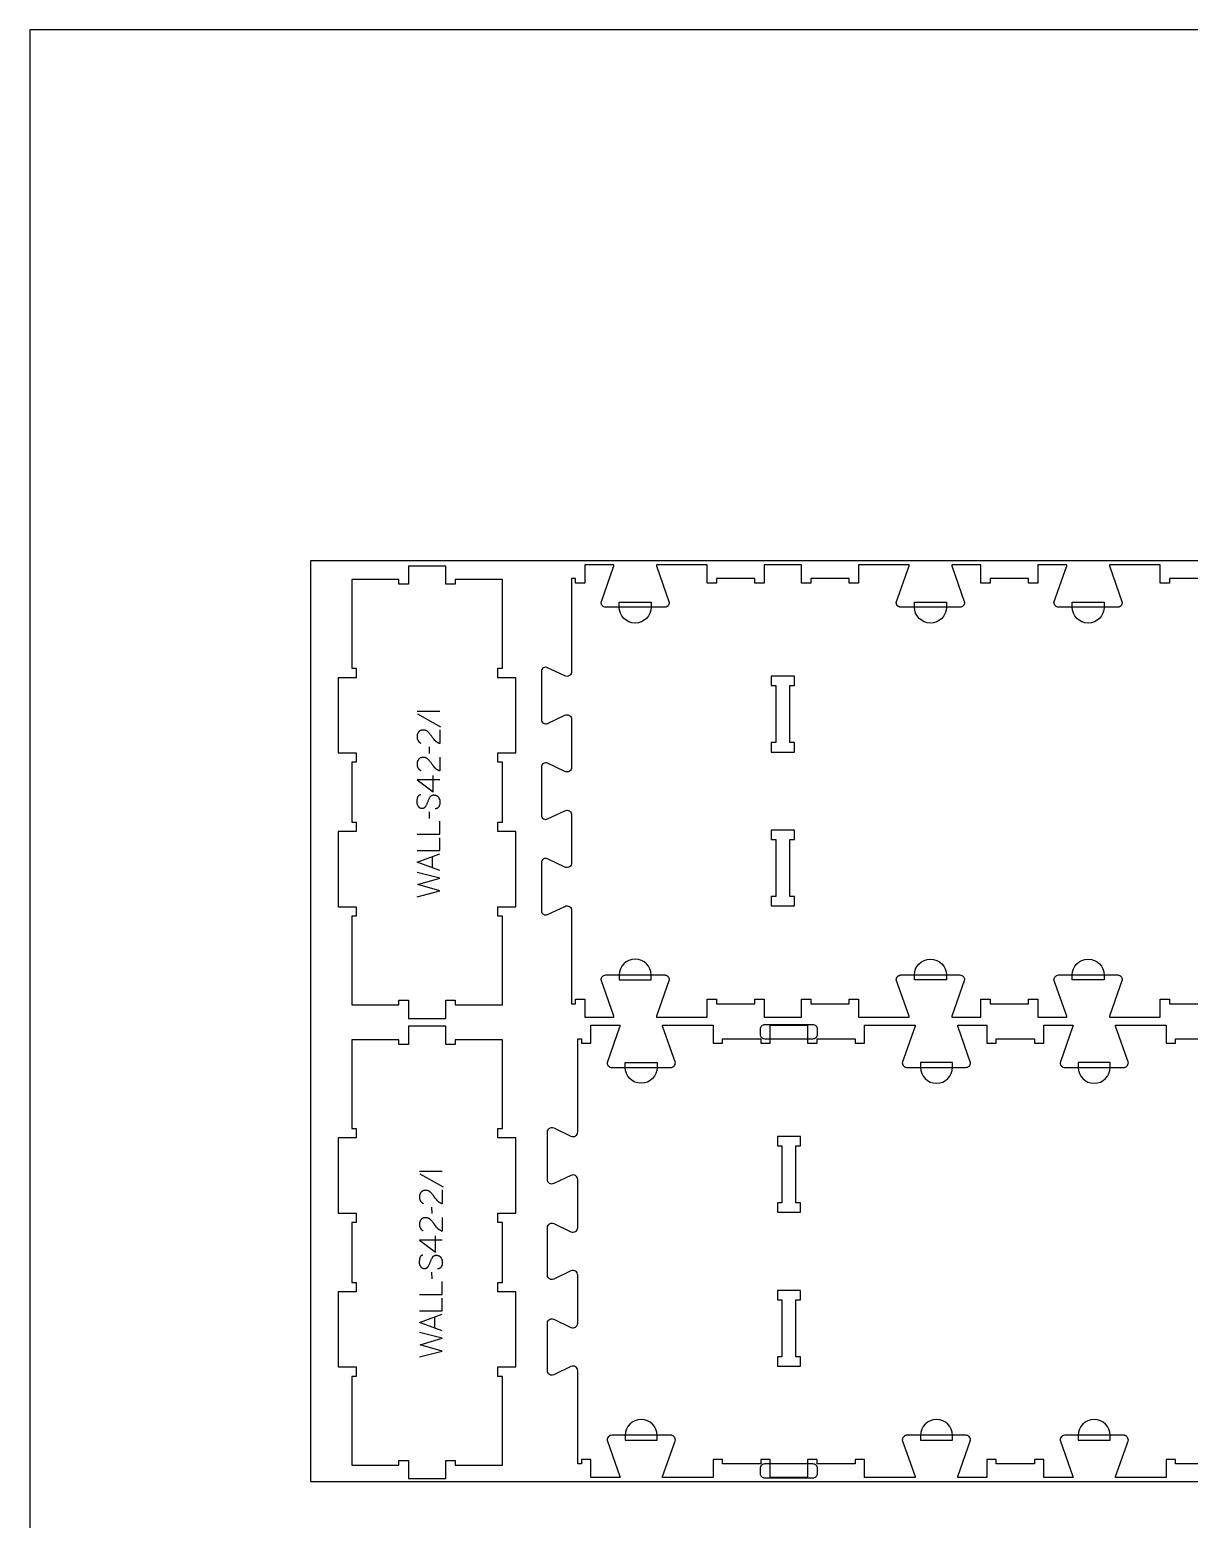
# Model space of a CAD drawing. Extents: x 0 to 4485, y 0 to 10771.
# Drawn here: x 0 to 1536, y 5619 to 7593 of the extents above; entities that cross this region are included whole.
import ezdxf

# ---------------------------------------------------------------- set-up
doc = ezdxf.new("R2010")
doc.units = 0
for name, color, linetype in [('0_SHEET_SPRUCEPLY_2440X122', 1, 'CONTINUOUS'), ('1_ANYTOOL_1MMDEEP_LABELS_S', 2, 'CONTINUOUS'), ('3_ANYTOOL_CUTTHROUGH_INSID', 4, 'CONTINUOUS'), ('4_ANYTOOL_CUTTHROUGH_OUTSI', 5, 'CONTINUOUS'), ('5_ANYTOOL_HALF_MILL_9MM_IN', 3, 'CONTINUOUS'), ('DONOTCUT', 7, 'CONTINUOUS')]:
    doc.layers.add(name, color=color, linetype=linetype)

msp = doc.modelspace()

# ---------------------------------------------------------------- linework, layer by layer
at = {"layer": '0_SHEET_SPRUCEPLY_2440X122'}
msp.add_lwpolyline([(371.7, 6889.4), (371.7, 5669.4), (2811.7, 5669.4), (2811.7, 6889.4)], close=True, dxfattribs=at)
at = {"layer": '1_ANYTOOL_1MMDEEP_LABELS_S', "color": 2}
for points in [[(512.9, 6690.5), (542.9, 6690.5)], [(513.4, 6687), (544.2, 6669.8)], [(542.9, 6665.8), (542.9, 6647.5), (542.4, 6647.6), (542.2, 6647.7), (542, 6647.8), (541.7, 6647.9), (541.5, 6648), (541.3, 6648.1), (541.1, 6648.2), (540.9, 6648.3), (540.7, 6648.4), (540.5, 6648.5), (540.3, 6648.6), (540.1, 6648.7), (539.9, 6648.8), (539.7, 6648.9), (539.5, 6649.1), (539.3, 6649.2), (539.1, 6649.3), (538.9, 6649.5), (538.7, 6649.6), (538.5, 6649.7), (538.4, 6649.9), (538.2, 6650), (538, 6650.2), (537.8, 6650.4), (537.7, 6650.5), (537.5, 6650.7), (537.3, 6650.8), (537.2, 6651), (537, 6651.2), (536.7, 6651.6), (535.5, 6653), (534.3, 6654.5), (533.1, 6656), (532, 6657.6), (531.5, 6658.3), (530.9, 6659), (530.3, 6659.8), (529.7, 6660.4), (529.1, 6661.1), (528.5, 6661.8), (527.9, 6662.4), (527.3, 6663), (527.1, 6663.1), (527, 6663.3), (526.8, 6663.4), (526.7, 6663.5), (526.5, 6663.7), (526.3, 6663.8), (526.2, 6663.9), (526, 6664), (525.8, 6664.1), (525.6, 6664.2), (525.5, 6664.3), (525.3, 6664.4), (525.1, 6664.5), (524.9, 6664.6), (524.7, 6664.7), (524.5, 6664.7), (524.3, 6664.8), (524.1, 6664.9), (523.9, 6664.9), (523.7, 6665), (523.5, 6665.1), (523.3, 6665.1), (523.1, 6665.1), (522.9, 6665.2), (522.7, 6665.2), (522.5, 6665.2), (522.3, 6665.3), (522.1, 6665.3), (521.8, 6665.3), (521.6, 6665.3), (521.4, 6665.3), (521.2, 6665.3), (520.9, 6665.3), (520.7, 6665.3), (520.4, 6665.3), (520.2, 6665.3), (520, 6665.3), (519.7, 6665.2), (519.5, 6665.2), (519.3, 6665.2), (519.1, 6665.1), (518.8, 6665.1), (518.6, 6665), (518.4, 6665), (518.2, 6664.9), (518, 6664.8), (517.8, 6664.8), (517.6, 6664.7), (517.4, 6664.6), (517.3, 6664.5), (517.1, 6664.4), (516.9, 6664.3), (516.7, 6664.2), (516.5, 6664.1), (516.4, 6664), (516.2, 6663.9), (516.1, 6663.8), (515.9, 6663.7), (515.7, 6663.5), (515.6, 6663.4), (515.5, 6663.3), (515.3, 6663.1), (515.2, 6663), (515, 6662.8), (514.9, 6662.6), (514.8, 6662.5), (514.7, 6662.3), (514.6, 6662.1), (514.4, 6662), (514.3, 6661.8), (514.2, 6661.6), (514.1, 6661.5), (514, 6661.3), (513.9, 6661.1), (513.8, 6660.9), (513.8, 6660.7), (513.7, 6660.5), (513.6, 6660.3), (513.5, 6660.1), (513.5, 6659.9), (513.4, 6659.7), (513.3, 6659.5), (513.3, 6659.3), (513.2, 6659.1), (513.2, 6658.9), (513.2, 6658.7), (513.1, 6658.5), (513.1, 6658.3), (513, 6658), (513, 6657.8), (513, 6657.6), (513, 6657.4), (513, 6657.1), (513, 6656.9), (512.9, 6656.4), (513, 6656.1), (513, 6655.7), (513, 6655.3), (513, 6655), (513.1, 6654.7), (513.1, 6654.3), (513.2, 6654), (513.3, 6653.7), (513.3, 6653.4), (513.4, 6653.2), (513.4, 6653), (513.5, 6652.9), (513.5, 6652.7), (513.6, 6652.6), (513.7, 6652.5), (513.7, 6652.3), (513.8, 6652.2), (513.9, 6652), (513.9, 6651.9), (514, 6651.7), (514.1, 6651.6), (514.1, 6651.5), (514.2, 6651.3), (514.3, 6651.2), (514.4, 6651.1), (514.5, 6650.9), (514.6, 6650.8), (514.7, 6650.7), (514.7, 6650.6), (514.8, 6650.5), (514.9, 6650.3), (515, 6650.2), (515.1, 6650.1), (515.2, 6650), (515.4, 6649.9), (515.5, 6649.8), (515.6, 6649.6), (515.7, 6649.5), (515.8, 6649.4), (515.9, 6649.3), (516.1, 6649.2), (516.3, 6649), (516.6, 6648.8), (516.9, 6648.6), (517.1, 6648.4), (517.4, 6648.3), (517.7, 6648.1), (518, 6647.9)], [(529.1, 6643.2), (529.1, 6634.4)], [(542.9, 6629.5), (542.9, 6611.2), (542.4, 6611.3), (542.2, 6611.4), (542, 6611.5), (541.7, 6611.6), (541.5, 6611.7), (541.3, 6611.8), (541.1, 6611.9), (540.9, 6612), (540.7, 6612.1), (540.5, 6612.2), (540.3, 6612.3), (540.1, 6612.4), (539.9, 6612.5), (539.7, 6612.6), (539.5, 6612.8), (539.3, 6612.9), (539.1, 6613), (538.9, 6613.2), (538.7, 6613.3), (538.5, 6613.4), (538.4, 6613.6), (538.2, 6613.7), (538, 6613.9), (537.8, 6614.1), (537.7, 6614.2), (537.5, 6614.4), (537.3, 6614.5), (537.2, 6614.7), (537, 6614.9), (536.7, 6615.3), (535.5, 6616.7), (534.3, 6618.2), (533.1, 6619.7), (532, 6621.3), (531.5, 6622), (530.9, 6622.7), (530.3, 6623.5), (529.7, 6624.1), (529.1, 6624.8), (528.5, 6625.5), (527.9, 6626.1), (527.3, 6626.7), (527.1, 6626.8), (527, 6627), (526.8, 6627.1), (526.7, 6627.2), (526.5, 6627.4), (526.3, 6627.5), (526.2, 6627.6), (526, 6627.7), (525.8, 6627.8), (525.6, 6627.9), (525.5, 6628), (525.3, 6628.1), (525.1, 6628.2), (524.9, 6628.3), (524.7, 6628.4), (524.5, 6628.4), (524.3, 6628.5), (524.1, 6628.6), (523.9, 6628.6), (523.7, 6628.7), (523.5, 6628.8), (523.3, 6628.8), (523.1, 6628.8), (522.9, 6628.9), (522.7, 6628.9), (522.5, 6628.9), (522.3, 6629), (522.1, 6629), (521.8, 6629), (521.6, 6629), (521.4, 6629), (521.2, 6629), (520.9, 6629), (520.7, 6629), (520.4, 6629), (520.2, 6629), (520, 6629), (519.7, 6628.9), (519.5, 6628.9), (519.3, 6628.9), (519.1, 6628.8), (518.8, 6628.8), (518.6, 6628.7), (518.4, 6628.7), (518.2, 6628.6), (518, 6628.5), (517.8, 6628.5), (517.6, 6628.4), (517.4, 6628.3), (517.3, 6628.2), (517.1, 6628.1), (516.9, 6628), (516.7, 6627.9), (516.5, 6627.8), (516.4, 6627.7), (516.2, 6627.6), (516.1, 6627.5), (515.9, 6627.4), (515.7, 6627.2), (515.6, 6627.1), (515.5, 6627), (515.3, 6626.8), (515.2, 6626.7), (515, 6626.5), (514.9, 6626.3), (514.8, 6626.2), (514.7, 6626), (514.6, 6625.8), (514.4, 6625.7), (514.3, 6625.5), (514.2, 6625.3), (514.1, 6625.2), (514, 6625), (513.9, 6624.8), (513.8, 6624.6), (513.8, 6624.4), (513.7, 6624.2), (513.6, 6624), (513.5, 6623.8), (513.5, 6623.6), (513.4, 6623.4), (513.3, 6623.2), (513.3, 6623), (513.2, 6622.8), (513.2, 6622.6), (513.2, 6622.4), (513.1, 6622.2), (513.1, 6622), (513, 6621.7), (513, 6621.5), (513, 6621.3), (513, 6621.1), (513, 6620.8), (513, 6620.6), (512.9, 6620.1), (513, 6619.8), (513, 6619.4), (513, 6619), (513, 6618.7), (513.1, 6618.4), (513.1, 6618), (513.2, 6617.7), (513.3, 6617.4), (513.3, 6617.1), (513.4, 6616.9), (513.4, 6616.7), (513.5, 6616.6), (513.5, 6616.4), (513.6, 6616.3), (513.7, 6616.2), (513.7, 6616), (513.8, 6615.9), (513.9, 6615.7), (513.9, 6615.6), (514, 6615.4), (514.1, 6615.3), (514.1, 6615.2), (514.2, 6615), (514.3, 6614.9), (514.4, 6614.8), (514.5, 6614.6), (514.6, 6614.5), (514.7, 6614.4), (514.7, 6614.3), (514.8, 6614.2), (514.9, 6614), (515, 6613.9), (515.1, 6613.8), (515.2, 6613.7), (515.4, 6613.6), (515.5, 6613.5), (515.6, 6613.3), (515.7, 6613.2), (515.8, 6613.1), (515.9, 6613), (516.1, 6612.9), (516.3, 6612.7), (516.6, 6612.5), (516.9, 6612.3), (517.1, 6612.1), (517.4, 6612), (517.7, 6611.8), (518, 6611.6)], [(542.9, 6599.3), (512.9, 6599.3), (534.3, 6583.3)], [(534.3, 6583.3), (534.3, 6605.1)], [(517.5, 6579.3), (517.3, 6579.3), (517.3, 6579.3), (517.2, 6579.3), (517.1, 6579.3), (517, 6579.2), (516.9, 6579.2), (516.8, 6579.2), (516.7, 6579.2), (516.6, 6579.2), (516.5, 6579.2), (516.5, 6579.2), (516.4, 6579.1), (516.3, 6579.1), (516.2, 6579.1), (516.1, 6579.1), (516.1, 6579), (516, 6579), (515.9, 6579), (515.8, 6579), (515.8, 6578.9), (515.7, 6578.9), (515.6, 6578.9), (515.5, 6578.8), (515.5, 6578.8), (515.4, 6578.7), (515.3, 6578.7), (515.3, 6578.6), (515.2, 6578.6), (515.1, 6578.6), (515.1, 6578.5), (515, 6578.5), (515, 6578.4), (514.9, 6578.3), (514.8, 6578.3), (514.8, 6578.2), (514.7, 6578.2), (514.7, 6578.1), (514.6, 6578.1), (514.5, 6578), (514.5, 6577.9), (514.4, 6577.9), (514.4, 6577.8), (514.3, 6577.7), (514.3, 6577.7), (514.2, 6577.6), (514.2, 6577.5), (514.1, 6577.4), (514.1, 6577.4), (514.1, 6577.3), (514, 6577.2), (514, 6577.1), (513.9, 6576.9), (513.8, 6576.8), (513.7, 6576.6), (513.7, 6576.4), (513.6, 6576.2), (513.5, 6576), (513.3, 6575.2), (513.1, 6574.4), (513, 6573.6), (512.8, 6572.8), (512.8, 6572.4), (512.7, 6572.1), (512.7, 6571.7), (512.7, 6571.3), (512.6, 6571), (512.6, 6570.6), (512.6, 6570.2), (512.6, 6569.9), (512.6, 6569.7), (512.6, 6569.5), (512.6, 6569.3), (512.6, 6569.1), (512.6, 6568.9), (512.7, 6568.7), (512.7, 6568.6), (512.7, 6568.4), (512.7, 6568.2), (512.8, 6568), (512.8, 6567.8), (512.9, 6567.6), (512.9, 6567.5), (513, 6567.3), (513, 6567.1), (513.1, 6566.9), (513.1, 6566.7), (513.2, 6566.6), (513.2, 6566.4), (513.3, 6566.2), (513.4, 6566.1), (513.5, 6565.9), (513.5, 6565.7), (513.6, 6565.6), (513.7, 6565.4), (513.8, 6565.2), (513.9, 6565.1), (514, 6564.9), (514.1, 6564.7), (514.2, 6564.6), (514.3, 6564.4), (514.4, 6564.3), (514.5, 6564.1), (514.7, 6564), (514.8, 6563.8), (514.9, 6563.7), (515, 6563.6), (515.2, 6563.4), (515.3, 6563.3), (515.4, 6563.2), (515.6, 6563.1), (515.7, 6563), (515.9, 6562.9), (516, 6562.8), (516.2, 6562.7), (516.3, 6562.6), (516.5, 6562.5), (516.6, 6562.4), (516.8, 6562.3), (517, 6562.3), (517.1, 6562.2), (517.3, 6562.1), (517.5, 6562.1), (517.7, 6562), (517.9, 6562), (518, 6561.9), (518.2, 6561.9), (518.4, 6561.9), (518.6, 6561.8), (518.8, 6561.8), (519, 6561.8), (519.2, 6561.8), (519.4, 6561.8), (519.6, 6561.8), (519.8, 6561.8), (520.1, 6561.8), (520.3, 6561.8), (520.5, 6561.8), (520.7, 6561.9), (520.9, 6561.9), (521.1, 6561.9), (521.2, 6562), (521.4, 6562), (521.6, 6562.1), (521.8, 6562.1), (522, 6562.2), (522.1, 6562.2), (522.1, 6562.3), (522.2, 6562.3), (522.3, 6562.3), (522.4, 6562.4), (522.5, 6562.4), (522.6, 6562.5), (522.6, 6562.5), (522.7, 6562.5), (522.8, 6562.6), (522.9, 6562.6), (522.9, 6562.7), (523, 6562.7), (523.1, 6562.8), (523.2, 6562.8), (523.2, 6562.9), (523.3, 6562.9), (523.4, 6563), (523.4, 6563.1), (523.5, 6563.1), (523.6, 6563.2), (523.6, 6563.2), (523.7, 6563.3), (523.8, 6563.4), (523.9, 6563.5), (524, 6563.7), (524.1, 6563.8), (524.3, 6564), (524.4, 6564.1), (524.5, 6564.3), (524.6, 6564.4), (524.7, 6564.6), (525.1, 6565.3), (525.5, 6566.1), (525.8, 6566.8), (526.2, 6567.6), (526.5, 6568.4), (526.9, 6569.1), (527.2, 6570), (527.5, 6570.8), (527.8, 6571.6), (528.1, 6572.4), (528.5, 6573.2), (528.8, 6574), (529.2, 6574.7), (529.6, 6575.4), (530, 6576.1), (530.4, 6576.8), (530.5, 6577), (530.7, 6577.2), (530.8, 6577.3), (530.8, 6577.4), (530.9, 6577.5), (531, 6577.5), (531, 6577.6), (531.1, 6577.7), (531.1, 6577.7), (531.2, 6577.8), (531.3, 6577.9), (531.3, 6577.9), (531.4, 6578), (531.5, 6578.1), (531.6, 6578.1), (531.6, 6578.2), (531.7, 6578.2), (531.8, 6578.3), (531.8, 6578.3), (531.9, 6578.4), (532, 6578.4), (532.1, 6578.5), (532.2, 6578.5), (532.2, 6578.6), (532.3, 6578.6), (532.4, 6578.7), (532.5, 6578.7), (532.6, 6578.7), (532.6, 6578.8), (532.7, 6578.8), (532.8, 6578.9), (532.9, 6578.9), (533, 6578.9), (533.1, 6579), (533.2, 6579), (533.3, 6579), (533.4, 6579), (533.5, 6579.1), (533.7, 6579.1), (533.9, 6579.2), (534.1, 6579.2), (534.3, 6579.2), (534.5, 6579.2), (534.8, 6579.3), (535, 6579.3), (535.2, 6579.3), (535.4, 6579.3), (535.6, 6579.2), (535.9, 6579.2), (536.1, 6579.2), (536.3, 6579.2), (536.6, 6579.2), (536.8, 6579.1), (537, 6579.1), (537.2, 6579), (537.4, 6579), (537.6, 6578.9), (537.8, 6578.9), (538, 6578.8), (538.2, 6578.7), (538.4, 6578.6), (538.6, 6578.6), (538.8, 6578.5), (539, 6578.4), (539.1, 6578.3), (539.3, 6578.2), (539.5, 6578.1), (539.6, 6578), (539.8, 6577.9), (539.9, 6577.7), (540.1, 6577.6), (540.2, 6577.5), (540.4, 6577.3), (540.5, 6577.2), (540.7, 6577), (540.8, 6576.9), (540.9, 6576.7), (541.1, 6576.6), (541.2, 6576.4), (541.3, 6576.2), (541.4, 6576.1), (541.6, 6575.7), (541.9, 6575.3), (542, 6575), (542.2, 6574.6), (542.4, 6574.2), (542.5, 6573.8), (542.6, 6573.7), (542.7, 6573.5), (542.7, 6573.3), (542.8, 6573.1), (542.9, 6572.9), (542.9, 6572.7), (543, 6572.5), (543, 6572.3), (543, 6572.1), (543.1, 6571.9), (543.1, 6571.7), (543.2, 6571.5), (543.2, 6571.3), (543.2, 6571.1), (543.2, 6570.7), (543.3, 6570.3), (543.3, 6569.9), (543.3, 6569.5), (543.3, 6569), (543.2, 6568.6), (543.2, 6568.2), (543.2, 6567.8), (543.1, 6567.5), (543, 6567.1), (542.9, 6566.7), (542.8, 6566.3), (542.7, 6565.9), (542.6, 6565.6), (542.4, 6565.2), (542.3, 6564.9), (542.1, 6564.5), (541.9, 6564.1), (541.7, 6563.8), (541.6, 6563.6), (541.5, 6563.5), (541.4, 6563.3), (541.3, 6563.2), (541.2, 6563), (541.1, 6562.9), (541, 6562.7), (540.9, 6562.6), (540.7, 6562.5), (540.6, 6562.4), (540.5, 6562.2), (540.3, 6562.1), (540.3, 6562.1), (540.2, 6562), (540.1, 6562), (540.1, 6561.9), (540, 6561.9), (539.9, 6561.8), (539.9, 6561.8), (539.8, 6561.7), (539.7, 6561.7), (539.6, 6561.7), (539.6, 6561.6), (539.5, 6561.6), (539.4, 6561.5), (539.3, 6561.5), (539.3, 6561.5), (539.2, 6561.4), (539.1, 6561.4), (539, 6561.4), (538.9, 6561.4), (538.9, 6561.3), (538.7, 6561.3), (538.5, 6561.2), (538.4, 6561.2), (538.2, 6561.2), (538, 6561.1), (537.8, 6561.1), (537.6, 6561.1), (537.5, 6561.1), (537.3, 6561.1), (537.1, 6561.1)], [(529.1, 6557), (529.1, 6548.2)], [(512.9, 6527.3), (542.9, 6527.3), (542.9, 6544.4)], [(512.9, 6505.5), (542.9, 6505.5), (542.9, 6522.6)], [(542.9, 6479.2), (512.9, 6490.1), (542.9, 6501.2)], [(533.4, 6482.7), (533.4, 6497.6)], [(512.9, 6444.5), (542.9, 6452.2), (513.8, 6460.7), (542.9, 6469.2), (512.9, 6476.7)], [(516.1, 6080.5), (546.1, 6080.5)], [(516.6, 6077), (547.4, 6059.8)], [(546.1, 6055.8), (546, 6037.5), (545.6, 6037.6), (545.3, 6037.7), (545.1, 6037.8), (544.9, 6037.9), (544.7, 6038), (544.5, 6038.1), (544.3, 6038.2), (544.1, 6038.3), (543.8, 6038.4), (543.6, 6038.5), (543.4, 6038.6), (543.2, 6038.7), (543, 6038.8), (542.8, 6038.9), (542.6, 6039.1), (542.5, 6039.2), (542.3, 6039.3), (542.1, 6039.5), (541.9, 6039.6), (541.7, 6039.7), (541.5, 6039.9), (541.4, 6040), (541.2, 6040.2), (541, 6040.4), (540.8, 6040.5), (540.7, 6040.7), (540.5, 6040.8), (540.4, 6041), (540.2, 6041.2), (539.9, 6041.6), (538.7, 6043), (537.5, 6044.5), (536.3, 6046), (535.2, 6047.6), (534.6, 6048.3), (534.1, 6049), (533.5, 6049.8), (532.9, 6050.4), (532.3, 6051.1), (531.7, 6051.8), (531.1, 6052.4), (530.5, 6053), (530.3, 6053.1), (530.2, 6053.3), (530, 6053.4), (529.8, 6053.5), (529.7, 6053.7), (529.5, 6053.8), (529.3, 6053.9), (529.2, 6054), (529, 6054.1), (528.8, 6054.2), (528.6, 6054.3), (528.4, 6054.4), (528.3, 6054.5), (528.1, 6054.6), (527.9, 6054.7), (527.7, 6054.7), (527.5, 6054.8), (527.3, 6054.9), (527.1, 6054.9), (526.9, 6055), (526.7, 6055.1), (526.5, 6055.1), (526.3, 6055.1), (526.1, 6055.2), (525.9, 6055.2), (525.7, 6055.2), (525.5, 6055.3), (525.2, 6055.3), (525, 6055.3), (524.8, 6055.3), (524.6, 6055.3), (524.3, 6055.3), (524.1, 6055.3), (523.8, 6055.3), (523.6, 6055.3), (523.4, 6055.3), (523.1, 6055.3), (522.9, 6055.2), (522.7, 6055.2), (522.4, 6055.2), (522.2, 6055.1), (522, 6055.1), (521.8, 6055), (521.6, 6055), (521.4, 6054.9), (521.2, 6054.8), (521, 6054.8), (520.8, 6054.7), (520.6, 6054.6), (520.4, 6054.5), (520.2, 6054.4), (520.1, 6054.3), (519.9, 6054.2), (519.7, 6054.1), (519.5, 6054), (519.4, 6053.9), (519.2, 6053.8), (519.1, 6053.7), (518.9, 6053.5), (518.8, 6053.4), (518.6, 6053.3), (518.5, 6053.1), (518.3, 6053), (518.2, 6052.8), (518.1, 6052.6), (518, 6052.5), (517.8, 6052.3), (517.7, 6052.1), (517.6, 6052), (517.5, 6051.8), (517.4, 6051.6), (517.3, 6051.5), (517.2, 6051.3), (517.1, 6051.1), (517, 6050.9), (516.9, 6050.7), (516.9, 6050.5), (516.8, 6050.3), (516.7, 6050.1), (516.6, 6049.9), (516.6, 6049.7), (516.5, 6049.5), (516.5, 6049.3), (516.4, 6049.1), (516.4, 6048.9), (516.3, 6048.7), (516.3, 6048.5), (516.2, 6048.3), (516.2, 6048), (516.2, 6047.8), (516.2, 6047.6), (516.1, 6047.4), (516.1, 6047.1), (516.1, 6046.9), (516.1, 6046.4), (516.1, 6046.1), (516.1, 6045.7), (516.2, 6045.3), (516.2, 6045), (516.2, 6044.7), (516.3, 6044.3), (516.4, 6044), (516.4, 6043.7), (516.5, 6043.4), (516.6, 6043.2), (516.6, 6043), (516.7, 6042.9), (516.7, 6042.7), (516.8, 6042.6), (516.8, 6042.5), (516.9, 6042.3), (517, 6042.2), (517, 6042), (517.1, 6041.9), (517.2, 6041.7), (517.2, 6041.6), (517.3, 6041.5), (517.4, 6041.3), (517.5, 6041.2), (517.6, 6041.1), (517.6, 6040.9), (517.7, 6040.8), (517.8, 6040.7), (517.9, 6040.6), (518, 6040.5), (518.1, 6040.3), (518.2, 6040.2), (518.3, 6040.1), (518.4, 6040), (518.5, 6039.9), (518.6, 6039.8), (518.7, 6039.6), (518.9, 6039.5), (519, 6039.4), (519.1, 6039.3), (519.2, 6039.2), (519.5, 6039), (519.7, 6038.8), (520, 6038.6), (520.3, 6038.4), (520.6, 6038.3), (520.9, 6038.1), (521.2, 6037.9)], [(532.2, 6033.2), (532.3, 6024.4)], [(546.1, 6019.5), (546, 6001.2), (545.6, 6001.3), (545.3, 6001.4), (545.1, 6001.5), (544.9, 6001.6), (544.7, 6001.7), (544.5, 6001.8), (544.3, 6001.9), (544.1, 6002), (543.8, 6002.1), (543.6, 6002.2), (543.4, 6002.3), (543.2, 6002.4), (543, 6002.5), (542.8, 6002.6), (542.6, 6002.8), (542.5, 6002.9), (542.3, 6003), (542.1, 6003.2), (541.9, 6003.3), (541.7, 6003.4), (541.5, 6003.6), (541.4, 6003.7), (541.2, 6003.9), (541, 6004.1), (540.8, 6004.2), (540.7, 6004.4), (540.5, 6004.5), (540.4, 6004.7), (540.2, 6004.9), (539.9, 6005.3), (538.7, 6006.7), (537.5, 6008.2), (536.3, 6009.7), (535.2, 6011.3), (534.6, 6012), (534.1, 6012.7), (533.5, 6013.5), (532.9, 6014.1), (532.3, 6014.8), (531.7, 6015.5), (531.1, 6016.1), (530.5, 6016.7), (530.3, 6016.8), (530.2, 6017), (530, 6017.1), (529.8, 6017.2), (529.7, 6017.4), (529.5, 6017.5), (529.3, 6017.6), (529.2, 6017.7), (529, 6017.8), (528.8, 6017.9), (528.6, 6018), (528.4, 6018.1), (528.3, 6018.2), (528.1, 6018.3), (527.9, 6018.4), (527.7, 6018.4), (527.5, 6018.5), (527.3, 6018.6), (527.1, 6018.6), (526.9, 6018.7), (526.7, 6018.8), (526.5, 6018.8), (526.3, 6018.8), (526.1, 6018.9), (525.9, 6018.9), (525.7, 6018.9), (525.5, 6019), (525.2, 6019), (525, 6019), (524.8, 6019), (524.6, 6019), (524.3, 6019), (524.1, 6019), (523.8, 6019), (523.6, 6019), (523.4, 6019), (523.1, 6019), (522.9, 6018.9), (522.7, 6018.9), (522.4, 6018.9), (522.2, 6018.8), (522, 6018.8), (521.8, 6018.7), (521.6, 6018.7), (521.4, 6018.6), (521.2, 6018.5), (521, 6018.5), (520.8, 6018.4), (520.6, 6018.3), (520.4, 6018.2), (520.2, 6018.1), (520.1, 6018), (519.9, 6017.9), (519.7, 6017.8), (519.5, 6017.7), (519.4, 6017.6), (519.2, 6017.5), (519.1, 6017.4), (518.9, 6017.2), (518.8, 6017.1), (518.6, 6017), (518.5, 6016.8), (518.3, 6016.7), (518.2, 6016.5), (518.1, 6016.3), (518, 6016.2), (517.8, 6016), (517.7, 6015.8), (517.6, 6015.7), (517.5, 6015.5), (517.4, 6015.3), (517.3, 6015.2), (517.2, 6015), (517.1, 6014.8), (517, 6014.6), (516.9, 6014.4), (516.9, 6014.2), (516.8, 6014), (516.7, 6013.8), (516.6, 6013.6), (516.6, 6013.4), (516.5, 6013.2), (516.5, 6013), (516.4, 6012.8), (516.4, 6012.6), (516.3, 6012.4), (516.3, 6012.2), (516.2, 6012), (516.2, 6011.7), (516.2, 6011.5), (516.2, 6011.3), (516.1, 6011.1), (516.1, 6010.8), (516.1, 6010.6), (516.1, 6010.1), (516.1, 6009.8), (516.1, 6009.4), (516.2, 6009), (516.2, 6008.7), (516.2, 6008.4), (516.3, 6008), (516.4, 6007.7), (516.4, 6007.4), (516.5, 6007.1), (516.6, 6006.9), (516.6, 6006.7), (516.7, 6006.6), (516.7, 6006.4), (516.8, 6006.3), (516.8, 6006.2), (516.9, 6006), (517, 6005.9), (517, 6005.7), (517.1, 6005.6), (517.2, 6005.4), (517.2, 6005.3), (517.3, 6005.2), (517.4, 6005), (517.5, 6004.9), (517.6, 6004.8), (517.6, 6004.6), (517.7, 6004.5), (517.8, 6004.4), (517.9, 6004.3), (518, 6004.2), (518.1, 6004), (518.2, 6003.9), (518.3, 6003.8), (518.4, 6003.7), (518.5, 6003.6), (518.6, 6003.5), (518.7, 6003.3), (518.9, 6003.2), (519, 6003.1), (519.1, 6003), (519.2, 6002.9), (519.5, 6002.7), (519.7, 6002.5), (520, 6002.3), (520.3, 6002.1), (520.6, 6002), (520.9, 6001.8), (521.2, 6001.6)], [(546.1, 5989.3), (516.1, 5989.3), (537.5, 5973.3)], [(537.5, 5973.3), (537.5, 5995.1)], [(520.7, 5969.3), (520.5, 5969.3), (520.4, 5969.3), (520.3, 5969.3), (520.2, 5969.3), (520.1, 5969.2), (520.1, 5969.2), (520, 5969.2), (519.9, 5969.2), (519.8, 5969.2), (519.7, 5969.2), (519.6, 5969.2), (519.6, 5969.1), (519.5, 5969.1), (519.4, 5969.1), (519.3, 5969.1), (519.2, 5969), (519.2, 5969), (519.1, 5969), (519, 5969), (518.9, 5968.9), (518.9, 5968.9), (518.8, 5968.9), (518.7, 5968.8), (518.6, 5968.8), (518.6, 5968.7), (518.5, 5968.7), (518.4, 5968.6), (518.4, 5968.6), (518.3, 5968.6), (518.2, 5968.5), (518.2, 5968.5), (518.1, 5968.4), (518.1, 5968.3), (518, 5968.3), (517.9, 5968.2), (517.9, 5968.2), (517.8, 5968.1), (517.8, 5968.1), (517.7, 5968), (517.7, 5967.9), (517.6, 5967.9), (517.6, 5967.8), (517.5, 5967.7), (517.5, 5967.7), (517.4, 5967.6), (517.4, 5967.5), (517.3, 5967.4), (517.3, 5967.4), (517.2, 5967.3), (517.2, 5967.2), (517.1, 5967.1), (517.1, 5966.9), (517, 5966.8), (516.9, 5966.6), (516.8, 5966.4), (516.8, 5966.2), (516.7, 5966), (516.5, 5965.2), (516.3, 5964.4), (516.1, 5963.6), (516, 5962.8), (516, 5962.4), (515.9, 5962.1), (515.9, 5961.7), (515.8, 5961.3), (515.8, 5961), (515.8, 5960.6), (515.8, 5960.2), (515.8, 5959.9), (515.8, 5959.7), (515.8, 5959.5), (515.8, 5959.3), (515.8, 5959.1), (515.8, 5958.9), (515.8, 5958.7), (515.9, 5958.6), (515.9, 5958.4), (515.9, 5958.2), (516, 5958), (516, 5957.8), (516, 5957.6), (516.1, 5957.5), (516.1, 5957.3), (516.2, 5957.1), (516.2, 5956.9), (516.3, 5956.7), (516.3, 5956.6), (516.4, 5956.4), (516.5, 5956.2), (516.6, 5956.1), (516.6, 5955.9), (516.7, 5955.7), (516.8, 5955.6), (516.9, 5955.4), (517, 5955.2), (517.1, 5955.1), (517.2, 5954.9), (517.3, 5954.7), (517.4, 5954.6), (517.5, 5954.4), (517.6, 5954.3), (517.7, 5954.1), (517.8, 5954), (517.9, 5953.8), (518.1, 5953.7), (518.2, 5953.6), (518.3, 5953.4), (518.5, 5953.3), (518.6, 5953.2), (518.7, 5953.1), (518.9, 5953), (519, 5952.9), (519.2, 5952.8), (519.3, 5952.7), (519.5, 5952.6), (519.6, 5952.5), (519.8, 5952.4), (520, 5952.3), (520.1, 5952.3), (520.3, 5952.2), (520.5, 5952.1), (520.7, 5952.1), (520.8, 5952), (521, 5952), (521.2, 5951.9), (521.4, 5951.9), (521.6, 5951.9), (521.8, 5951.8), (522, 5951.8), (522.2, 5951.8), (522.4, 5951.8), (522.6, 5951.8), (522.8, 5951.8), (523, 5951.8), (523.2, 5951.8), (523.4, 5951.8), (523.6, 5951.8), (523.8, 5951.9), (524, 5951.9), (524.2, 5951.9), (524.4, 5952), (524.6, 5952), (524.8, 5952.1), (525, 5952.1), (525.1, 5952.2), (525.2, 5952.2), (525.3, 5952.3), (525.4, 5952.3), (525.5, 5952.3), (525.6, 5952.4), (525.6, 5952.4), (525.7, 5952.5), (525.8, 5952.5), (525.9, 5952.5), (526, 5952.6), (526, 5952.6), (526.1, 5952.7), (526.2, 5952.7), (526.3, 5952.8), (526.3, 5952.8), (526.4, 5952.9), (526.5, 5952.9), (526.5, 5953), (526.6, 5953.1), (526.7, 5953.1), (526.8, 5953.2), (526.8, 5953.2), (526.9, 5953.3), (526.9, 5953.4), (527.1, 5953.5), (527.2, 5953.7), (527.3, 5953.8), (527.4, 5954), (527.5, 5954.1), (527.7, 5954.3), (527.8, 5954.4), (527.9, 5954.6), (528.2, 5955.3), (528.6, 5956.1), (529, 5956.8), (529.4, 5957.6), (529.7, 5958.4), (530, 5959.1), (530.4, 5960), (530.7, 5960.8), (531, 5961.6), (531.3, 5962.4), (531.7, 5963.2), (532, 5964), (532.4, 5964.7), (532.8, 5965.4), (533.2, 5966.1), (533.6, 5966.8), (533.7, 5967), (533.8, 5967.2), (533.9, 5967.3), (534, 5967.4), (534.1, 5967.5), (534.1, 5967.5), (534.2, 5967.6), (534.2, 5967.7), (534.3, 5967.7), (534.4, 5967.8), (534.4, 5967.9), (534.5, 5967.9), (534.6, 5968), (534.7, 5968.1), (534.7, 5968.1), (534.8, 5968.2), (534.9, 5968.2), (534.9, 5968.3), (535, 5968.3), (535.1, 5968.4), (535.2, 5968.4), (535.2, 5968.5), (535.3, 5968.5), (535.4, 5968.6), (535.5, 5968.6), (535.6, 5968.7), (535.7, 5968.7), (535.7, 5968.7), (535.8, 5968.8), (535.9, 5968.8), (536, 5968.9), (536.1, 5968.9), (536.2, 5968.9), (536.3, 5969), (536.3, 5969), (536.4, 5969), (536.5, 5969), (536.7, 5969.1), (536.9, 5969.1), (537.1, 5969.2), (537.3, 5969.2), (537.5, 5969.2), (537.7, 5969.2), (537.9, 5969.3), (538.1, 5969.3), (538.4, 5969.3), (538.6, 5969.3), (538.8, 5969.2), (539, 5969.2), (539.3, 5969.2), (539.5, 5969.2), (539.7, 5969.2), (539.9, 5969.1), (540.2, 5969.1), (540.4, 5969), (540.6, 5969), (540.8, 5968.9), (541, 5968.9), (541.2, 5968.8), (541.4, 5968.7), (541.6, 5968.6), (541.8, 5968.6), (541.9, 5968.5), (542.1, 5968.4), (542.3, 5968.3), (542.5, 5968.2), (542.6, 5968.1), (542.8, 5968), (543, 5967.9), (543.1, 5967.7), (543.3, 5967.6), (543.4, 5967.5), (543.6, 5967.3), (543.7, 5967.2), (543.8, 5967), (544, 5966.9), (544.1, 5966.7), (544.2, 5966.6), (544.4, 5966.4), (544.5, 5966.2), (544.6, 5966.1), (544.8, 5965.7), (545, 5965.3), (545.2, 5965), (545.4, 5964.6), (545.6, 5964.2), (545.7, 5963.8), (545.8, 5963.7), (545.8, 5963.5), (545.9, 5963.3), (546, 5963.1), (546, 5962.9), (546.1, 5962.7), (546.1, 5962.5), (546.2, 5962.3), (546.2, 5962.1), (546.3, 5961.9), (546.3, 5961.7), (546.3, 5961.5), (546.4, 5961.3), (546.4, 5961.1), (546.4, 5960.7), (546.4, 5960.3), (546.5, 5959.9), (546.5, 5959.5), (546.4, 5959), (546.4, 5958.6), (546.4, 5958.2), (546.3, 5957.8), (546.3, 5957.5), (546.2, 5957.1), (546.1, 5956.7), (546, 5956.3), (545.9, 5955.9), (545.7, 5955.6), (545.6, 5955.2), (545.5, 5954.9), (545.3, 5954.5), (545.1, 5954.1), (544.9, 5953.8), (544.8, 5953.6), (544.7, 5953.5), (544.6, 5953.3), (544.5, 5953.2), (544.4, 5953), (544.3, 5952.9), (544.1, 5952.7), (544, 5952.6), (543.9, 5952.5), (543.8, 5952.4), (543.6, 5952.2), (543.5, 5952.1), (543.4, 5952.1), (543.4, 5952), (543.3, 5952), (543.2, 5951.9), (543.2, 5951.9), (543.1, 5951.8), (543, 5951.8), (543, 5951.7), (542.9, 5951.7), (542.8, 5951.7), (542.7, 5951.6), (542.7, 5951.6), (542.6, 5951.5), (542.5, 5951.5), (542.4, 5951.5), (542.3, 5951.4), (542.3, 5951.4), (542.2, 5951.4), (542.1, 5951.4), (542, 5951.3), (541.9, 5951.3), (541.7, 5951.2), (541.5, 5951.2), (541.3, 5951.2), (541.2, 5951.1), (541, 5951.1), (540.8, 5951.1), (540.6, 5951.1), (540.4, 5951.1), (540.2, 5951.1)], [(532.2, 5947), (532.3, 5938.2)], [(516.1, 5917.3), (546.1, 5917.3), (546.1, 5934.4)], [(516.1, 5895.5), (546.1, 5895.5), (546.1, 5912.6)], [(546.1, 5869.2), (516.1, 5880.1), (546.1, 5891.2)], [(536.6, 5872.7), (536.6, 5887.6)], [(516.1, 5834.5), (546.1, 5842.2), (517, 5850.7), (546.1, 5859.2), (516.1, 5866.7)]]:
    msp.add_lwpolyline(points, dxfattribs=at)
at = {"layer": '3_ANYTOOL_CUTTHROUGH_INSID', "color": 4}
for points in [[(1012.4, 6736.7), (982.2, 6736.7), (982.2, 6724.2), (988.2, 6724.2), (988.2, 6648.7), (982.2, 6648.7), (982.2, 6636.2), (1012.7, 6636.2), (1012.7, 6648.7), (1006.7, 6648.7), (1006.7, 6724.2), (1012.7, 6724.2), (1012.7, 6736.7)], [(982.4, 6432.2), (1012.7, 6432.2), (1012.7, 6444.7), (1006.7, 6444.7), (1006.7, 6520.2), (1012.7, 6520.2), (1012.7, 6532.7), (982.2, 6532.7), (982.2, 6520.2), (988.2, 6520.2), (988.2, 6444.7), (982.2, 6444.7), (982.2, 6432.2)], [(990.2, 6126.4), (990.2, 6114.2), (996.2, 6114.2), (996.2, 6038.7), (990.2, 6038.7), (990.2, 6026.2), (1020.7, 6026.2), (1020.7, 6038.7), (1014.7, 6038.7), (1014.7, 6114.2), (1020.7, 6114.2), (1020.7, 6126.7), (990.2, 6126.7)], [(1020.7, 5822.4), (1020.7, 5834.7), (1014.7, 5834.7), (1014.7, 5910.2), (1020.7, 5910.2), (1020.7, 5922.7), (990.2, 5922.7), (990.2, 5910.2), (996.2, 5910.2), (996.2, 5834.7), (990.2, 5834.7), (990.2, 5822.2), (1020.7, 5822.2)]]:
    msp.add_lwpolyline(points, close=True, dxfattribs=at)
at = {"layer": '4_ANYTOOL_CUTTHROUGH_OUTSI', "color": 5}
for points in [[(643.9, 6431.2), (643.9, 6530.7), (619.9, 6530.7), (619.9, 6543.2), (625.9, 6543.2), (625.9, 6622.7), (619.9, 6622.7), (619.9, 6635.2), (643.9, 6635.2), (643.9, 6734.7), (619.9, 6734.7), (619.9, 6747.2), (625.9, 6747.2), (625.9, 6864.7), (563.4, 6864.7), (563.4, 6858.7), (550.9, 6858.7), (550.9, 6882.7), (501.4, 6882.7), (501.4, 6858.7), (488.9, 6858.7), (488.9, 6864.7), (426.4, 6864.7), (426.4, 6747.2), (432.4, 6747.2), (432.4, 6734.7), (408.4, 6734.7), (408.4, 6635.2), (432.4, 6635.2), (432.4, 6622.7), (426.4, 6622.7), (426.4, 6543.2), (432.4, 6543.2), (432.4, 6530.7), (408.4, 6530.7), (408.4, 6431.2), (432.4, 6431.2), (432.4, 6418.7), (426.4, 6418.7), (426.4, 6301.2), (488.9, 6301.2), (488.9, 6307.2), (501.4, 6307.2), (501.4, 6283.2), (550.9, 6283.2), (550.9, 6307.2), (563.4, 6307.2), (563.4, 6301.2), (625.9, 6301.2), (625.9, 6418.7), (619.9, 6418.7), (619.9, 6431.2)], [(643.9, 5821.2), (643.9, 5920.7), (619.9, 5920.7), (619.9, 5933.2), (625.9, 5933.2), (625.9, 6012.7), (619.9, 6012.7), (619.9, 6025.2), (643.9, 6025.2), (643.9, 6124.7), (619.9, 6124.7), (619.9, 6137.2), (625.9, 6137.2), (625.9, 6254.7), (563.4, 6254.7), (563.4, 6248.7), (550.9, 6248.7), (550.9, 6272.7), (501.4, 6272.7), (501.4, 6248.7), (488.9, 6248.7), (488.9, 6254.7), (426.4, 6254.7), (426.4, 6137.2), (432.4, 6137.2), (432.4, 6124.7), (408.4, 6124.7), (408.4, 6025.2), (432.4, 6025.2), (432.4, 6012.7), (426.4, 6012.7), (426.4, 5933.2), (432.4, 5933.2), (432.4, 5920.7), (408.4, 5920.7), (408.4, 5821.2), (432.4, 5821.2), (432.4, 5808.7), (426.4, 5808.7), (426.4, 5691.2), (488.9, 5691.2), (488.9, 5697.2), (501.4, 5697.2), (501.4, 5673.2), (550.9, 5673.2), (550.9, 5697.2), (563.4, 5697.2), (563.4, 5691.2), (625.9, 5691.2), (625.9, 5808.7), (619.9, 5808.7), (619.9, 5821.2)]]:
    msp.add_lwpolyline(points, close=True, dxfattribs=at)
for points in [[(1560.2, 6866.2), (1509.7, 6866.2), (1509.7, 6860.2), (1497.2, 6860.2), (1497.2, 6884.2), (1447.4, 6884.2), (1430, 6884.2), (1430, 6884.2, 0.061485), (1430.2, 6882.8), (1447.1, 6834.5), (1447.1, 6834.5), (1447.1, 6834.4), (1447.1, 6834.4, -0.198912), (1445.3, 6830), (1445.2, 6829.9), (1445.1, 6829.8), (1445, 6829.7), (1444.8, 6829.6), (1444.7, 6829.5), (1444.6, 6829.4), (1444.5, 6829.3), (1444.3, 6829.2), (1444.2, 6829.1), (1444.1, 6829.1), (1444, 6829), (1443.8, 6828.9), (1443.7, 6828.8), (1443.5, 6828.8), (1443.4, 6828.7), (1443.3, 6828.6), (1443.1, 6828.6), (1443, 6828.5), (1442.8, 6828.5), (1442.7, 6828.4), (1442.5, 6828.4), (1442.4, 6828.4), (1442.2, 6828.3), (1442.1, 6828.3), (1441.9, 6828.3), (1441.8, 6828.2), (1441.6, 6828.2), (1441.5, 6828.2), (1441.3, 6828.2), (1441.2, 6828.2), (1441, 6828.2), (1440.9, 6828.2), (1362.9, 6828.2, -0.414214), (1356.6, 6834.4), (1356.6, 6834.5), (1356.6, 6834.5), (1373.5, 6882.8), (1373.5, 6882.8, 0.061485), (1373.8, 6884.2), (1335.2, 6884.2), (1335.2, 6860.2), (1322.7, 6860.2), (1322.7, 6866.2), (1272.2, 6866.2), (1272.2, 6860.2), (1259.7, 6860.2), (1259.7, 6884.2), (1221.1, 6884.2), (1221.1, 6884.2, 0.061485), (1221.3, 6882.8), (1238.2, 6834.5), (1238.2, 6834.5), (1238.2, 6834.4), (1238.2, 6834.4, -0.414214), (1232, 6828.2), (1154, 6828.2), (1153.8, 6828.2), (1153.7, 6828.2), (1153.5, 6828.2), (1153.4, 6828.2), (1153.2, 6828.2), (1153.1, 6828.2), (1152.9, 6828.3), (1152.7, 6828.3), (1152.6, 6828.3), (1152.4, 6828.4), (1152.3, 6828.4), (1152.1, 6828.4), (1152, 6828.5), (1151.9, 6828.5), (1151.7, 6828.6), (1151.6, 6828.6), (1151.4, 6828.7), (1151.3, 6828.8), (1151.1, 6828.8), (1151, 6828.9), (1150.9, 6829), (1150.7, 6829.1), (1150.6, 6829.1), (1150.5, 6829.2), (1150.3, 6829.3), (1150.2, 6829.4), (1150.1, 6829.5), (1150, 6829.6), (1149.9, 6829.7), (1149.8, 6829.8), (1149.6, 6829.9), (1149.5, 6830, -0.198912), (1147.7, 6834.4), (1147.7, 6834.5), (1147.7, 6834.5), (1164.6, 6882.8), (1164.6, 6882.8, 0.061485), (1164.9, 6884.2), (1147.4, 6884.2), (1097.7, 6884.2), (1097.7, 6860.2), (1085.2, 6860.2), (1085.2, 6866.2), (1034.7, 6866.2), (1034.7, 6860.2), (1022.2, 6860.2), (1022.2, 6884.2), (972.7, 6884.2), (972.7, 6860.2), (960.2, 6860.2), (960.2, 6866.2), (909.7, 6866.2), (909.7, 6860.2), (897.2, 6860.2), (897.2, 6884.2), (830, 6884.2), (830, 6884.2, 0.061485), (830.2, 6882.8), (847.1, 6834.5), (847.1, 6834.5), (847.1, 6834.4), (847.1, 6834.4, -0.198912), (845.3, 6830), (845.2, 6829.9), (845.1, 6829.8), (845, 6829.7), (844.8, 6829.6), (844.7, 6829.5), (844.6, 6829.4), (844.5, 6829.3), (844.3, 6829.2), (844.2, 6829.1), (844.1, 6829.1), (844, 6829), (843.8, 6828.9), (843.7, 6828.8), (843.5, 6828.8), (843.4, 6828.7), (843.3, 6828.6), (843.1, 6828.6), (843, 6828.5), (842.8, 6828.5), (842.7, 6828.4), (842.5, 6828.4), (842.4, 6828.4), (842.2, 6828.3), (842.1, 6828.3), (841.9, 6828.3), (841.8, 6828.2), (841.6, 6828.2), (841.5, 6828.2), (841.3, 6828.2), (841.2, 6828.2), (841, 6828.2), (840.9, 6828.2), (762.9, 6828.2, -0.414214), (756.6, 6834.4), (756.6, 6834.5), (756.6, 6834.5), (773.5, 6882.8), (773.5, 6882.8, 0.061485), (773.8, 6884.2), (735.2, 6884.2), (735.2, 6860.2), (722.7, 6860.2), (722.7, 6866.2), (717.7, 6866.2), (717.7, 6742.8), (717.7, 6742.8, -0.551268), (708.7, 6737.1), (685.9, 6748, 0.551268), (677.7, 6742.8), (677.7, 6679.4, 0.551268), (685.9, 6674.2), (708.7, 6685.1, -0.551268), (717.7, 6679.5), (717.7, 6616.1, -0.551268), (708.7, 6610.4), (685.9, 6621.3, 0.551268), (677.7, 6616.1), (677.7, 6552.7, 0.551268), (685.9, 6547.5), (708.7, 6558.4, -0.551268), (717.7, 6552.8), (717.7, 6489.4, -0.551268), (708.7, 6483.7), (685.9, 6494.6, 0.551268), (677.7, 6489.4), (677.7, 6426, 0.551268), (685.9, 6420.8), (708.7, 6431.7, -0.551268), (717.7, 6426.1), (717.7, 6302.7), (722.7, 6302.7), (722.7, 6308.7), (735.2, 6308.7), (735.2, 6284.7), (773.8, 6284.7), (773.8, 6284.7, 0.061485), (773.5, 6286.1), (756.6, 6334.3), (756.6, 6334.4), (756.6, 6334.4), (756.6, 6334.4, -0.414214), (762.9, 6340.7), (840.9, 6340.7), (841, 6340.7), (841.2, 6340.7), (841.3, 6340.7), (841.5, 6340.6), (841.6, 6340.6), (841.8, 6340.6), (841.9, 6340.6), (842.1, 6340.6), (842.2, 6340.5), (842.4, 6340.5), (842.5, 6340.4), (842.7, 6340.4), (842.8, 6340.4), (843, 6340.3), (843.1, 6340.3), (843.3, 6340.2), (843.4, 6340.1), (843.5, 6340.1), (843.7, 6340), (843.8, 6339.9), (844, 6339.9), (844.1, 6339.8), (844.2, 6339.7), (844.3, 6339.6), (844.5, 6339.5), (844.6, 6339.4), (844.7, 6339.3), (844.8, 6339.2), (845, 6339.1), (845.1, 6339), (845.2, 6338.9), (845.3, 6338.8, -0.198912), (847.1, 6334.4), (847.1, 6334.4), (847.1, 6334.3), (830.2, 6286.1), (830.2, 6286.1, 0.061485), (830, 6284.7), (847.4, 6284.7), (897.2, 6284.7), (897.2, 6308.7), (909.7, 6308.7), (909.7, 6302.7), (960.2, 6302.7), (960.2, 6308.7), (972.7, 6308.7), (972.7, 6284.7), (1022.2, 6284.7), (1022.2, 6308.7), (1034.7, 6308.7), (1034.7, 6302.7), (1085.2, 6302.7), (1085.2, 6308.7), (1097.7, 6308.7), (1097.7, 6284.7), (1164.9, 6284.7), (1164.9, 6284.7, 0.061485), (1164.6, 6286.1), (1147.7, 6334.3), (1147.7, 6334.4), (1147.7, 6334.4), (1147.7, 6334.4, -0.198912), (1149.5, 6338.8), (1149.6, 6338.9), (1149.8, 6339), (1149.9, 6339.1), (1150, 6339.2), (1150.1, 6339.3), (1150.2, 6339.4), (1150.3, 6339.5), (1150.5, 6339.6), (1150.6, 6339.7), (1150.7, 6339.8), (1150.9, 6339.9), (1151, 6339.9), (1151.1, 6340), (1151.3, 6340.1), (1151.4, 6340.1), (1151.6, 6340.2), (1151.7, 6340.3), (1151.9, 6340.3), (1152, 6340.4), (1152.1, 6340.4), (1152.3, 6340.4), (1152.4, 6340.5), (1152.6, 6340.5), (1152.7, 6340.6), (1152.9, 6340.6), (1153.1, 6340.6), (1153.2, 6340.6), (1153.4, 6340.6), (1153.5, 6340.7), (1153.7, 6340.7), (1153.8, 6340.7), (1154, 6340.7), (1232, 6340.7, -0.414214), (1238.2, 6334.4), (1238.2, 6334.4), (1238.2, 6334.3), (1221.3, 6286.1), (1221.3, 6286.1, 0.061485), (1221.1, 6284.7), (1259.7, 6284.7), (1259.7, 6308.7), (1272.2, 6308.7), (1272.2, 6302.7), (1322.7, 6302.7), (1322.7, 6308.7), (1335.2, 6308.7), (1335.2, 6284.7), (1373.8, 6284.7), (1373.8, 6284.7, 0.061485), (1373.5, 6286.1), (1356.6, 6334.3), (1356.6, 6334.4), (1356.6, 6334.4), (1356.6, 6334.4, -0.414214), (1362.9, 6340.7), (1440.9, 6340.7), (1441, 6340.7), (1441.2, 6340.7), (1441.3, 6340.7), (1441.5, 6340.6), (1441.6, 6340.6), (1441.8, 6340.6), (1441.9, 6340.6), (1442.1, 6340.6), (1442.2, 6340.5), (1442.4, 6340.5), (1442.5, 6340.4), (1442.7, 6340.4), (1442.8, 6340.4), (1443, 6340.3), (1443.1, 6340.3), (1443.3, 6340.2), (1443.4, 6340.1), (1443.5, 6340.1), (1443.7, 6340), (1443.8, 6339.9), (1444, 6339.9), (1444.1, 6339.8), (1444.2, 6339.7), (1444.3, 6339.6), (1444.5, 6339.5), (1444.6, 6339.4), (1444.7, 6339.3), (1444.8, 6339.2), (1445, 6339.1), (1445.1, 6339), (1445.2, 6338.9), (1445.3, 6338.8, -0.198912), (1447.1, 6334.4), (1447.1, 6334.4), (1447.1, 6334.3), (1430.2, 6286.1), (1430.2, 6286.1, 0.061485), (1430, 6284.7), (1497.2, 6284.7), (1497.2, 6308.7), (1509.7, 6308.7), (1509.7, 6302.7), (1560.2, 6302.7)], [(1568.2, 5692.7), (1517.7, 5692.7), (1517.7, 5698.7), (1505.2, 5698.7), (1505.2, 5674.7), (1438, 5674.7), (1438, 5674.7, -0.061485), (1438.2, 5676.1), (1455.1, 5724.3), (1455.1, 5724.4), (1455.1, 5724.4), (1455.1, 5724.4, 0.198912), (1453.3, 5728.8), (1453.2, 5728.9), (1453.1, 5729), (1453, 5729.1), (1452.8, 5729.2), (1452.7, 5729.3), (1452.6, 5729.4), (1452.5, 5729.5), (1452.3, 5729.6), (1452.2, 5729.7), (1452.1, 5729.8), (1452, 5729.9), (1451.8, 5729.9), (1451.7, 5730), (1451.5, 5730.1), (1451.4, 5730.1), (1451.3, 5730.2), (1451.1, 5730.3), (1451, 5730.3), (1450.8, 5730.4), (1450.7, 5730.4), (1450.5, 5730.4), (1450.4, 5730.5), (1450.2, 5730.5), (1450.1, 5730.6), (1449.9, 5730.6), (1449.8, 5730.6), (1449.6, 5730.6), (1449.5, 5730.6), (1449.3, 5730.7), (1449.2, 5730.7), (1449, 5730.7), (1448.9, 5730.7), (1370.9, 5730.7, 0.414214), (1364.6, 5724.4), (1364.6, 5724.4), (1364.6, 5724.3), (1381.5, 5676.1), (1381.5, 5676.1, -0.061485), (1381.8, 5674.7), (1343.2, 5674.7), (1343.2, 5698.7), (1330.7, 5698.7), (1330.7, 5692.7), (1280.2, 5692.7), (1280.2, 5698.7), (1267.7, 5698.7), (1267.7, 5674.7), (1229.1, 5674.7), (1229.1, 5674.7, -0.061485), (1229.3, 5676.1), (1246.2, 5724.3), (1246.2, 5724.4), (1246.2, 5724.4), (1246.2, 5724.4, 0.414214), (1240, 5730.7), (1162, 5730.7), (1161.8, 5730.7), (1161.7, 5730.7), (1161.5, 5730.7), (1161.4, 5730.6), (1161.2, 5730.6), (1161.1, 5730.6), (1160.9, 5730.6), (1160.7, 5730.6), (1160.6, 5730.5), (1160.4, 5730.5), (1160.3, 5730.4), (1160.1, 5730.4), (1160, 5730.4), (1159.9, 5730.3), (1159.7, 5730.3), (1159.6, 5730.2), (1159.4, 5730.1), (1159.3, 5730.1), (1159.1, 5730), (1159, 5729.9), (1158.9, 5729.9), (1158.7, 5729.8), (1158.6, 5729.7), (1158.5, 5729.6), (1158.3, 5729.5), (1158.2, 5729.4), (1158.1, 5729.3), (1158, 5729.2), (1157.9, 5729.1), (1157.8, 5729), (1157.6, 5728.9), (1157.5, 5728.8, 0.198912), (1155.7, 5724.4), (1155.7, 5724.4), (1155.7, 5724.3), (1172.6, 5676.1), (1172.6, 5676.1, -0.061485), (1172.9, 5674.7), (1155.4, 5674.7), (1105.7, 5674.7), (1105.7, 5698.7), (1093.2, 5698.7), (1093.2, 5692.7), (1042.7, 5692.7), (1042.7, 5698.7), (1030.2, 5698.7), (1030.2, 5674.7), (980.7, 5674.7), (980.7, 5698.7), (968.2, 5698.7), (968.2, 5692.7), (917.7, 5692.7), (917.7, 5698.7), (905.2, 5698.7), (905.2, 5674.7), (838, 5674.7), (838, 5674.7, -0.061485), (838.2, 5676.1), (855.1, 5724.3), (855.1, 5724.4), (855.1, 5724.4), (855.1, 5724.4, 0.198912), (853.3, 5728.8), (853.2, 5728.9), (853.1, 5729), (853, 5729.1), (852.8, 5729.2), (852.7, 5729.3), (852.6, 5729.4), (852.5, 5729.5), (852.3, 5729.6), (852.2, 5729.7), (852.1, 5729.8), (852, 5729.9), (851.8, 5729.9), (851.7, 5730), (851.5, 5730.1), (851.4, 5730.1), (851.3, 5730.2), (851.1, 5730.3), (851, 5730.3), (850.8, 5730.4), (850.7, 5730.4), (850.5, 5730.4), (850.4, 5730.5), (850.2, 5730.5), (850.1, 5730.6), (849.9, 5730.6), (849.8, 5730.6), (849.6, 5730.6), (849.5, 5730.6), (849.3, 5730.7), (849.2, 5730.7), (849, 5730.7), (848.9, 5730.7), (770.9, 5730.7, 0.414214), (764.6, 5724.4), (764.6, 5724.4), (764.6, 5724.3), (781.5, 5676.1), (781.5, 5676.1, -0.061485), (781.8, 5674.7), (743.2, 5674.7), (743.2, 5698.7), (730.7, 5698.7), (730.7, 5692.7), (725.7, 5692.7), (725.7, 5816.1), (725.7, 5816.1, 0.551268), (716.7, 5821.7), (693.9, 5810.8, -0.551268), (685.7, 5816), (685.7, 5879.4, -0.551268), (693.9, 5884.6), (716.7, 5873.7, 0.551268), (725.7, 5879.4), (725.7, 5942.8, 0.551268), (716.7, 5948.4), (693.9, 5937.5, -0.551268), (685.7, 5942.7), (685.7, 6006.1, -0.551268), (693.9, 6011.3), (716.7, 6000.4, 0.551268), (725.7, 6006.1), (725.7, 6069.5, 0.551268), (716.7, 6075.1), (693.9, 6064.2, -0.551268), (685.7, 6069.4), (685.7, 6132.8, -0.551268), (693.9, 6138), (716.7, 6127.1, 0.551268), (725.7, 6132.8), (725.7, 6256.2), (730.7, 6256.2), (730.7, 6250.2), (743.2, 6250.2), (743.2, 6274.2), (781.8, 6274.2), (781.8, 6274.2, -0.061485), (781.5, 6272.8), (764.6, 6224.5), (764.6, 6224.5), (764.6, 6224.4), (764.6, 6224.4, 0.414214), (770.9, 6218.2), (848.9, 6218.2), (849, 6218.2), (849.2, 6218.2), (849.3, 6218.2), (849.5, 6218.2), (849.6, 6218.2), (849.8, 6218.2), (849.9, 6218.3), (850.1, 6218.3), (850.2, 6218.3), (850.4, 6218.4), (850.5, 6218.4), (850.7, 6218.4), (850.8, 6218.5), (851, 6218.5), (851.1, 6218.6), (851.3, 6218.6), (851.4, 6218.7), (851.5, 6218.8), (851.7, 6218.8), (851.8, 6218.9), (852, 6219), (852.1, 6219.1), (852.2, 6219.1), (852.3, 6219.2), (852.5, 6219.3), (852.6, 6219.4), (852.7, 6219.5), (852.8, 6219.6), (853, 6219.7), (853.1, 6219.8), (853.2, 6219.9), (853.3, 6220, 0.198912), (855.1, 6224.4), (855.1, 6224.5), (855.1, 6224.5), (838.2, 6272.8), (838.2, 6272.8, -0.061485), (838, 6274.2), (855.4, 6274.2), (905.2, 6274.2), (905.2, 6250.2), (917.7, 6250.2), (917.7, 6256.2), (968.2, 6256.2), (968.2, 6250.2), (980.7, 6250.2), (980.7, 6274.2), (1030.2, 6274.2), (1030.2, 6250.2), (1042.7, 6250.2), (1042.7, 6256.2), (1093.2, 6256.2), (1093.2, 6250.2), (1105.7, 6250.2), (1105.7, 6274.2), (1172.9, 6274.2), (1172.9, 6274.2, -0.061485), (1172.6, 6272.8), (1155.7, 6224.5), (1155.7, 6224.5), (1155.7, 6224.4), (1155.7, 6224.4, 0.198912), (1157.5, 6220), (1157.6, 6219.9), (1157.8, 6219.8), (1157.9, 6219.7), (1158, 6219.6), (1158.1, 6219.5), (1158.2, 6219.4), (1158.3, 6219.3), (1158.5, 6219.2), (1158.6, 6219.1), (1158.7, 6219.1), (1158.9, 6219), (1159, 6218.9), (1159.1, 6218.8), (1159.3, 6218.8), (1159.4, 6218.7), (1159.6, 6218.6), (1159.7, 6218.6), (1159.9, 6218.5), (1160, 6218.5), (1160.1, 6218.4), (1160.3, 6218.4), (1160.4, 6218.4), (1160.6, 6218.3), (1160.7, 6218.3), (1160.9, 6218.3), (1161.1, 6218.2), (1161.2, 6218.2), (1161.4, 6218.2), (1161.5, 6218.2), (1161.7, 6218.2), (1161.8, 6218.2), (1162, 6218.2), (1240, 6218.2, 0.414214), (1246.2, 6224.4), (1246.2, 6224.5), (1246.2, 6224.5), (1229.3, 6272.8), (1229.3, 6272.8, -0.061485), (1229.1, 6274.2), (1267.7, 6274.2), (1267.7, 6250.2), (1280.2, 6250.2), (1280.2, 6256.2), (1330.7, 6256.2), (1330.7, 6250.2), (1343.2, 6250.2), (1343.2, 6274.2), (1381.8, 6274.2), (1381.8, 6274.2, -0.061485), (1381.5, 6272.8), (1364.6, 6224.5), (1364.6, 6224.5), (1364.6, 6224.4), (1364.6, 6224.4, 0.414214), (1370.9, 6218.2), (1448.9, 6218.2), (1449, 6218.2), (1449.2, 6218.2), (1449.3, 6218.2), (1449.5, 6218.2), (1449.6, 6218.2), (1449.8, 6218.2), (1449.9, 6218.3), (1450.1, 6218.3), (1450.2, 6218.3), (1450.4, 6218.4), (1450.5, 6218.4), (1450.7, 6218.4), (1450.8, 6218.5), (1451, 6218.5), (1451.1, 6218.6), (1451.3, 6218.6), (1451.4, 6218.7), (1451.5, 6218.8), (1451.7, 6218.8), (1451.8, 6218.9), (1452, 6219), (1452.1, 6219.1), (1452.2, 6219.1), (1452.3, 6219.2), (1452.5, 6219.3), (1452.6, 6219.4), (1452.7, 6219.5), (1452.8, 6219.6), (1453, 6219.7), (1453.1, 6219.8), (1453.2, 6219.9), (1453.3, 6220, 0.198912), (1455.1, 6224.4), (1455.1, 6224.5), (1455.1, 6224.5), (1438.2, 6272.8), (1438.2, 6272.8, -0.061485), (1438, 6274.2), (1505.2, 6274.2), (1505.2, 6250.2), (1517.7, 6250.2), (1517.7, 6256.2), (1568.2, 6256.2)]]:
    msp.add_lwpolyline(points, format="xyb", dxfattribs=at)
at = {"layer": '5_ANYTOOL_HALF_MILL_9MM_IN'}
for points in [[(823.1, 6828.4, -1), (780.6, 6828.4), (780.6, 6828.7), (780.6, 6834.7), (823.1, 6834.7), (823.1, 6828.7), (823.1, 6828.4)], [(1214.2, 6828.4, -1), (1171.7, 6828.4), (1171.7, 6828.7), (1171.7, 6834.7), (1214.2, 6834.7), (1214.2, 6828.7), (1214.2, 6828.4)], [(1423.1, 6828.4, -1), (1380.6, 6828.4), (1380.6, 6828.7), (1380.6, 6834.7), (1423.1, 6834.7), (1423.1, 6828.7), (1423.1, 6828.4)], [(823.1, 6340.4, 1), (780.6, 6340.4), (780.6, 6340.2), (780.6, 6334.2), (823.1, 6334.2), (823.1, 6340.2), (823.1, 6340.4)], [(1171.7, 6340.4, -1), (1214.2, 6340.4), (1214.2, 6340.2), (1214.2, 6334.2), (1171.7, 6334.2), (1171.7, 6340.2), (1171.7, 6340.4)], [(1380.6, 6340.4, -1), (1423.1, 6340.4), (1423.1, 6340.2), (1423.1, 6334.2), (1380.6, 6334.2), (1380.6, 6340.2), (1380.6, 6340.4)], [(973.5, 6274.7, 0.414214), (967.5, 6268.7), (967.5, 6262.2, 0.414214), (973.5, 6256.2), (1037.3, 6256.2, 0.414214), (1043.3, 6262.2), (1043.3, 6268.7, 0.414214), (1037.3, 6274.7)], [(831.1, 6218.4, -1), (788.6, 6218.4), (788.6, 6218.7), (788.6, 6224.7), (831.1, 6224.7), (831.1, 6218.7), (831.1, 6218.4)], [(1179.7, 6218.4, 1), (1222.2, 6218.4), (1222.2, 6218.7), (1222.2, 6224.7), (1179.7, 6224.7), (1179.7, 6218.7), (1179.7, 6218.4)], [(1388.6, 6218.4, 1), (1431.1, 6218.4), (1431.1, 6218.7), (1431.1, 6224.7), (1388.6, 6224.7), (1388.6, 6218.7), (1388.6, 6218.4)], [(831.1, 5730.4, 1), (788.6, 5730.4), (788.6, 5730.2), (788.6, 5724.2), (831.1, 5724.2), (831.1, 5730.2), (831.1, 5730.4)], [(1222.2, 5730.4, 1), (1179.7, 5730.4), (1179.7, 5730.2), (1179.7, 5724.2), (1222.2, 5724.2), (1222.2, 5730.2), (1222.2, 5730.4)], [(1431.1, 5730.4, 1), (1388.6, 5730.4), (1388.6, 5730.2), (1388.6, 5724.2), (1431.1, 5724.2), (1431.1, 5730.2), (1431.1, 5730.4)], [(973.5, 5692.7, 0.414214), (967.5, 5686.7), (967.5, 5680.2, 0.414214), (973.5, 5674.2), (1037.3, 5674.2, 0.414214), (1043.3, 5680.2), (1043.3, 5686.7, 0.414214), (1037.3, 5692.7)]]:
    msp.add_lwpolyline(points, format="xyb", close=True, dxfattribs=at)
at = {"layer": 'DONOTCUT'}
msp.add_lwpolyline([(0, 0), (3183.4, 0), (3183.4, 7593.4), (0, 7593.4)], close=True, dxfattribs=at)

doc.saveas('drawing.dxf')
